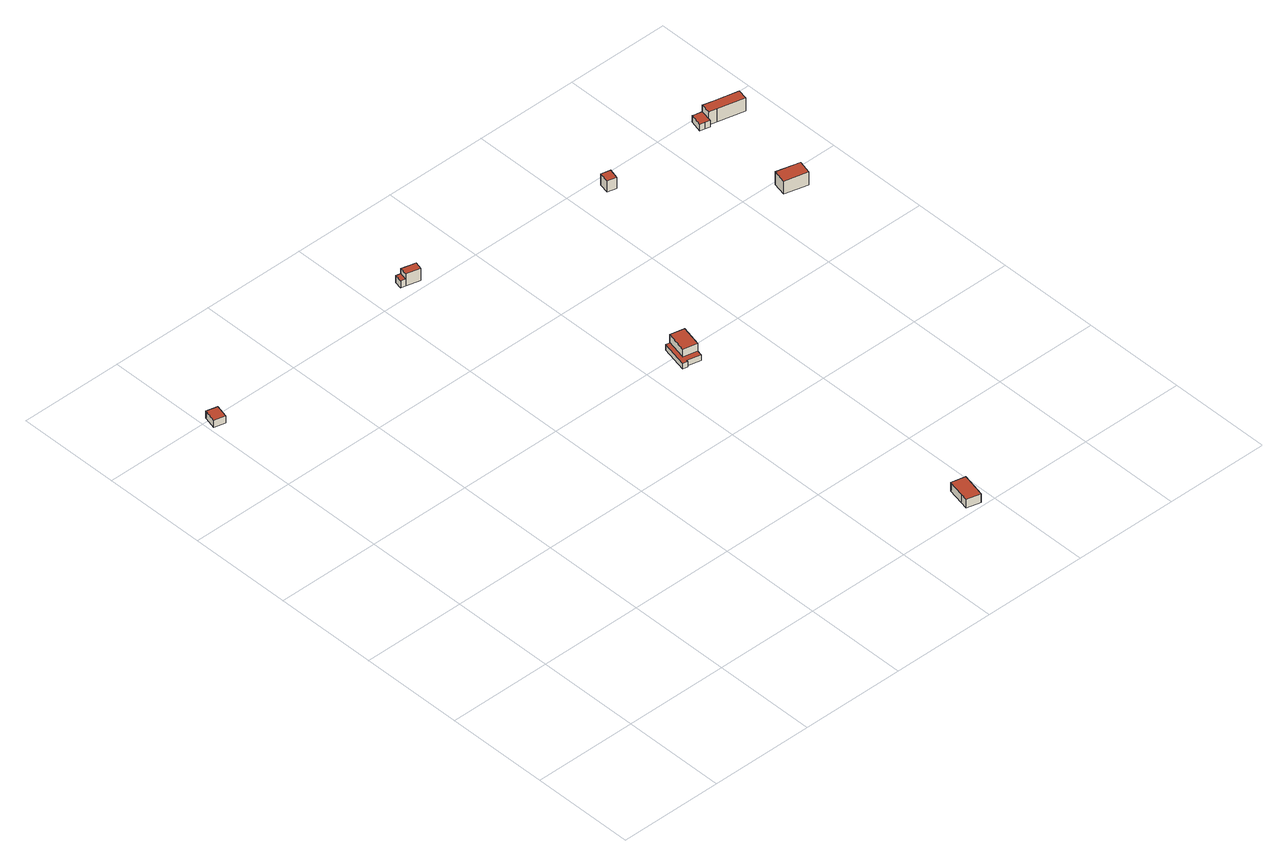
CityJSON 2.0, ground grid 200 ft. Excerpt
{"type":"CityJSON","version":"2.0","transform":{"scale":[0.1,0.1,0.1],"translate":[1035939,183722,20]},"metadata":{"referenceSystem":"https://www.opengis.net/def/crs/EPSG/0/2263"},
"CityObjects":{
"building1":{"type":"Building","attributes":{"name":"Bldg_4511016751","BIN":"4000000"},"geometry":[{"type":"MultiSurface","lod":"2","boundaries":[[[0,1,2,3,4]],[[5,6,7,8,9]],[[0,4,9,8]],[[1,0,8,7]],[[2,1,7,6]],[[3,2,6,5]],[[4,3,5,9]]],"semantics":{"surfaces":[{"type":"RoofSurface","BIN":"4000000"},{"type":"GroundSurface"},{"type":"WallSurface"}],"values":[0,1,2,2,2,2,2]}}]},
"building2":{"type":"Building","attributes":{"name":"Bldg_4210005229","BIN":"4255393"},"geometry":[{"type":"MultiSurface","lod":"2","boundaries":[[[10,11,12,13,14,15]],[[16,17,18,19,20,21]],[[20,19,15,14]],[[21,20,14,13]],[[16,21,13,12]],[[17,16,12,11]],[[18,17,11,10]],[[19,18,10,15]]],"semantics":{"surfaces":[{"type":"GroundSurface"},{"type":"RoofSurface","BIN":"4255393"},{"type":"WallSurface"}],"values":[0,1,2,2,2,2,2,2]}}]},
"building3":{"type":"Building","attributes":{"name":"Bldg_4210013057","BIN":"4254743"},"geometry":[{"type":"MultiSurface","lod":"2","boundaries":[[[22,23,24,25,26,27]],[[28,29,30,31]],[[32,33,34,35]],[[34,29,28,35]],[[28,31,27,26]],[[32,35,26,25]],[[33,32,25,24]],[[34,33,24,23]],[[30,29,23,22]],[[31,30,22,27]]],"semantics":{"surfaces":[{"type":"GroundSurface"},{"type":"RoofSurface","BIN":"4254743"},{"type":"WallSurface"}],"values":[0,1,1,2,2,2,2,2,2,2]}}]},
"building4":{"type":"Building","attributes":{"name":"Bldg_4210010114","BIN":"4255376"},"geometry":[{"type":"MultiSurface","lod":"2","boundaries":[[[36,37,38,39,40,41,42,43,44]],[[45,46,47,48,49]],[[50,51,52,53,54,55,56,57]],[[55,48,47,56]],[[56,47,46,57]],[[52,51,44,43]],[[53,52,43,42]],[[54,53,42,41]],[[55,54,41,40]],[[49,48,40,39]],[[45,49,39,38]],[[46,45,38,37]],[[50,57,37,36]],[[51,50,36,44]]],"semantics":{"surfaces":[{"type":"GroundSurface"},{"type":"RoofSurface","BIN":"4255376"},{"type":"WallSurface"}],"values":[0,1,1,2,2,2,2,2,2,2,2,2,2,2]}}]},
"building5":{"type":"Building","attributes":{"name":"Bldg_4210015659","BIN":"4534109"},"geometry":[{"type":"MultiSurface","lod":"2","boundaries":[[[58,59,60,61]],[[62,63,64,65]],[[58,61,65,64]],[[59,58,64,63]],[[60,59,63,62]],[[61,60,62,65]]],"semantics":{"surfaces":[{"type":"RoofSurface","BIN":"4534109"},{"type":"GroundSurface"},{"type":"WallSurface"}],"values":[0,1,2,2,2,2]}}]},
"building6":{"type":"Building","attributes":{"name":"Bldg_4210010862","BIN":"4254872"},"geometry":[{"type":"MultiSurface","lod":"2","boundaries":[[[66,67,68,69]],[[70,71,72,73]],[[70,73,69,68]],[[71,70,68,67]],[[72,71,67,66]],[[73,72,66,69]]],"semantics":{"surfaces":[{"type":"GroundSurface"},{"type":"RoofSurface","BIN":"4254872"},{"type":"WallSurface"}],"values":[0,1,2,2,2,2]}}]},
"building7":{"type":"Building","attributes":{"name":"Bldg_4210002217","BIN":"4254867"},"geometry":[{"type":"MultiSurface","lod":"2","boundaries":[[[74,75,76,77,78,79,80,81,82,83,84]],[[85,86,87,88,89,90,91]],[[92,93,94,95,96,97]],[[90,94,93,91]],[[90,89,84,83]],[[95,94,83,82]],[[96,95,82,81]],[[97,96,81,80]],[[92,97,80,79]],[[93,92,79,78]],[[85,91,78,77]],[[86,85,77,76]],[[87,86,76,75]],[[88,87,75,74]],[[89,88,74,84]]],"semantics":{"surfaces":[{"type":"GroundSurface"},{"type":"RoofSurface","BIN":"4254867"},{"type":"WallSurface"}],"values":[0,1,1,2,2,2,2,2,2,2,2,2,2,2,2]}}]}
},
"vertices":[
[66,9991,255],[62,9975,255],[2,9739,255],[217,9685,255],[280,9937,255],[217,9685,108],[2,9739,108],[62,9975,108],[66,9991,108],[280,9937,108],
[7435,62,97],[7471,217,97],[7544,536,97],[7812,474,97],[7755,229,97],[7703,1,97],[7544,536,278],[7471,217,278],[7435,62,278],[7703,1,278],[7755,229,278],[7812,474,278],
[4847,10047,126],[4573,10114,126],[4484,10136,126],[4520,10283,126],[4609,10261,126],[4883,10194,126],[4609,10261,385],[4573,10114,385],[4847,10047,385],[4883,10194,385],[4520,10283,278],[4484,10136,278],[4573,10114,278],[4609,10261,278],
[6541,6126,131],[6616,6108,131],[6620,6125,131],[6893,6063,131],[6800,5657,131],[6776,5552,131],[6514,5612,131],[6508,5585,131],[6422,5604,131],[6620,6125,412],[6616,6108,412],[6528,5720,412],[6800,5657,412],[6893,6063,412],[6541,6126,251],[6422,5604,251],[6508,5585,251],[6514,5612,251],[6776,5552,251],[6800,5657,251],[6528,5720,251],[6616,6108,251],
[8802,9818,243],[8627,9861,243],[8583,9661,243],[8752,9619,243],[8583,9661,6],[8627,9861,6],[8802,9818,6],[8752,9619,6],
[11058,7583,3],[10608,7693,3],[10672,7956,3],[11122,7846,3],[10672,7956,276],[10608,7693,276],[11058,7583,276],[11122,7846,276],
[10763,9706,14],[10676,9726,14],[10732,9966,14],[10796,9951,14],[10918,9923,14],[11121,9876,14],[11589,9768,14],[11545,9575,14],[11025,9695,14],[10874,9730,14],[10863,9683,14],[10796,9951,150],[10732,9966,150],[10676,9726,150],[10763,9706,150],[10863,9683,150],[10874,9730,150],[10918,9923,150],[11121,9876,289],[10918,9923,289],[10874,9730,289],[11025,9695,289],[11545,9575,289],[11589,9768,289]
]}
